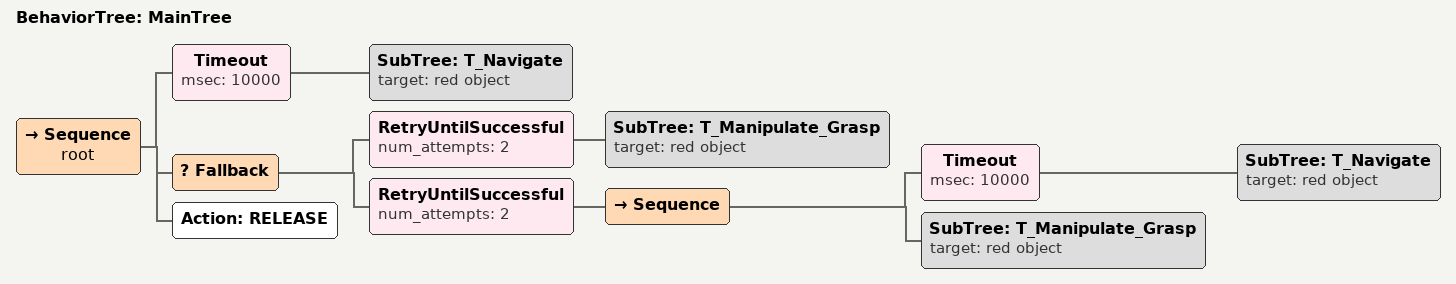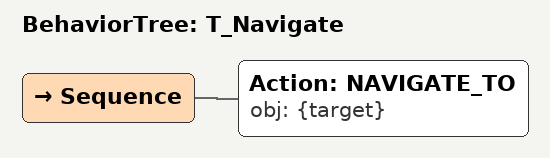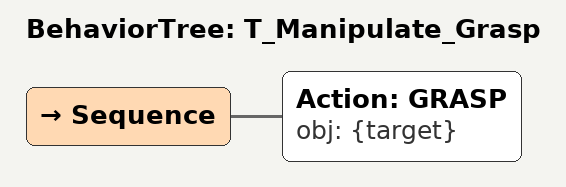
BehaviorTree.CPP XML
<root main_tree_to_execute="MainTree">
  <BehaviorTree ID="MainTree">
    <Sequence name="root">
      <!-- Safety: Timeout for navigation to avoid getting stuck -->
      <Timeout msec="10000">
        <SubTree ID="T_Navigate" target="red object"/>
      </Timeout>
      <!-- Robust grasp: fallback with retry and navigation recovery -->
      <Fallback>
        <!-- First attempt: grasp the red object -->
        <RetryUntilSuccessful num_attempts="2">
          <SubTree ID="T_Manipulate_Grasp" target="red object"/>
        </RetryUntilSuccessful>
        <!-- Retry grasp after re-navigating to object -->
        <RetryUntilSuccessful num_attempts="2">
          <Sequence>
            <!-- Timeout for navigation recovery -->
            <Timeout msec="10000">
              <SubTree ID="T_Navigate" target="red object"/>
            </Timeout>
            <SubTree ID="T_Manipulate_Grasp" target="red object"/>
          </Sequence>
        </RetryUntilSuccessful>
      </Fallback>
      <!-- Release after successful grasp -->
      <Action ID="RELEASE"/>
    </Sequence>
  </BehaviorTree>
  <BehaviorTree ID="T_Navigate">
    <Sequence>
      <Action ID="NAVIGATE_TO" obj="{target}"/>
    </Sequence>
  </BehaviorTree>
  <BehaviorTree ID="T_Manipulate_Grasp">
    <Sequence>
      <Action ID="GRASP" obj="{target}"/>
    </Sequence>
  </BehaviorTree>
</root>
